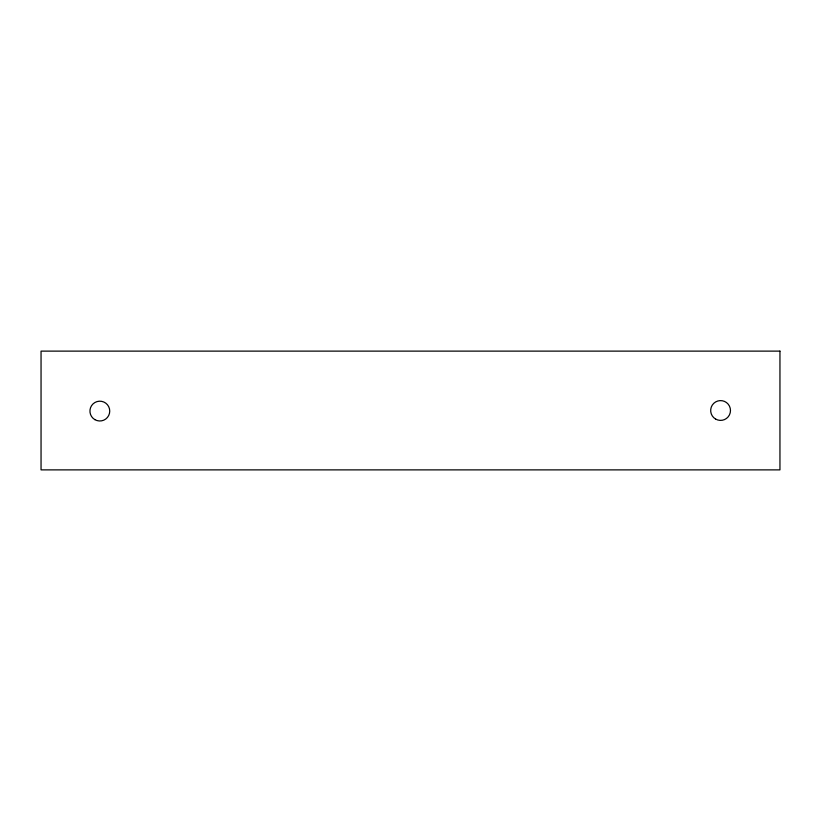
<?xml version="1.0" encoding="UTF-8"?>
<svg xmlns="http://www.w3.org/2000/svg" width="821" height="821" viewBox="0 0 821 821"><rect width="100%" height="100%" fill="white"/><g stroke="black" fill="none" stroke-linecap="round" stroke-linejoin="round"><path stroke-width="1.23" d="M779.95 351.121L41.05 351.121L41.05 469.879L779.95 469.879L779.95 351.121M715.625 419.069A9.893 9.893 0 0 0 730.474 410.5A9.893 9.893 0 0 0 715.625 401.931A9.893 9.893 0 0 0 715.625 419.069M94.887 419.654A9.893 9.893 0 0 0 109.737 411.085A9.893 9.893 0 0 0 94.887 402.516A9.893 9.893 0 0 0 94.887 419.654"/></g></svg>
